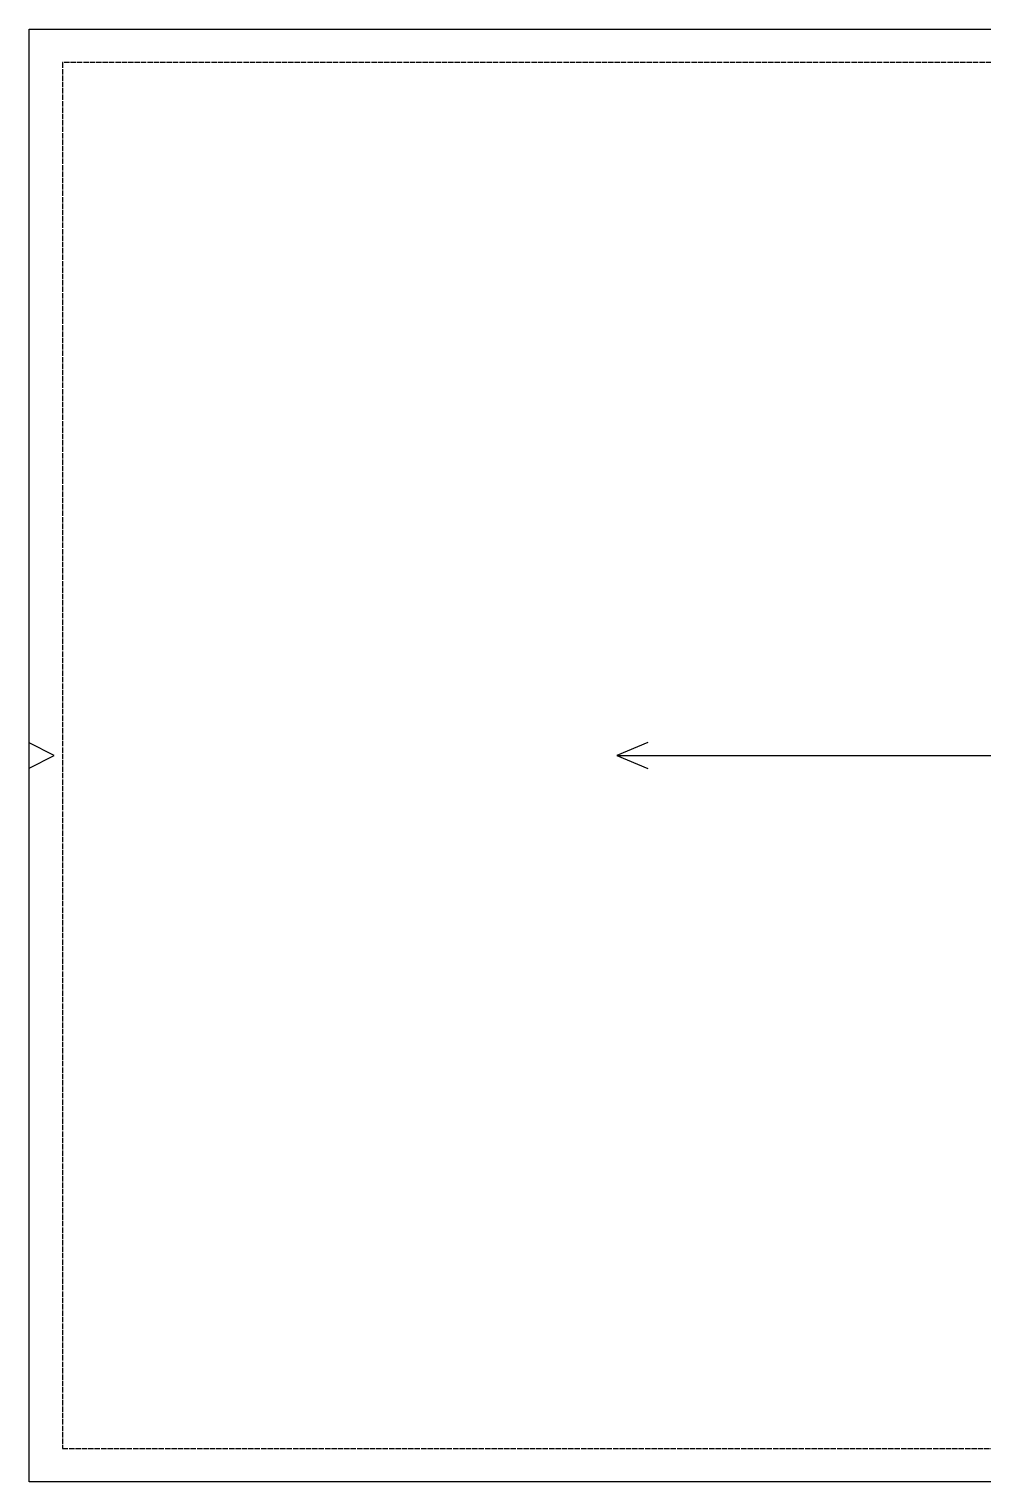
# Model space of a CAD drawing. Header units: millimetres. Extents: x 0 to 9408, y -22 to 1524.
# Drawn here: x 5324.3 to 5551.5, y 723.5 to 1069.5 of the extents above; entities that cross this region are included whole.
import ezdxf

# ---------------------------------------------------------------- set-up
doc = ezdxf.new("R2010")
doc.units = ezdxf.units.MM
doc.linetypes.add('DASHED', pattern=[1.524, 1.27, -0.254])
for name, color, linetype in [('CUT', 7, 'Continuous'), ('GRAIN', 5, 'Continuous'), ('NOTCH', 1, 'Continuous'), ('SEW', 3, 'Continuous')]:
    doc.layers.add(name, color=color, linetype=linetype)

msp = doc.modelspace()

# ---------------------------------------------------------------- linework, layer by layer
at = {"layer": 'CUT'}
msp.add_lwpolyline([(5324.35, 1069.5), (6000.35, 1069.5), (6000.35, 723.5), (5324.35, 723.5)], close=True, dxfattribs=at)
at = {"layer": 'GRAIN'}
for points in [[(5471.72, 899.62), (5464.35, 896.5), (5471.72, 893.38)], [(5464.35, 896.5), (5860.35, 896.5)]]:
    msp.add_lwpolyline(points, dxfattribs=at)
at = {"layer": 'NOTCH'}
msp.add_lwpolyline([(5324.35, 893.5), (5330.35, 896.5), (5324.35, 899.5)], dxfattribs=at)
at = {"layer": 'SEW', "linetype": 'DASHED'}
msp.add_lwpolyline([(5332.35, 1061.5), (5332.35, 731.5), (5992.35, 731.5), (5992.35, 1061.5)], close=True, dxfattribs=at)

doc.saveas('drawing.dxf')
